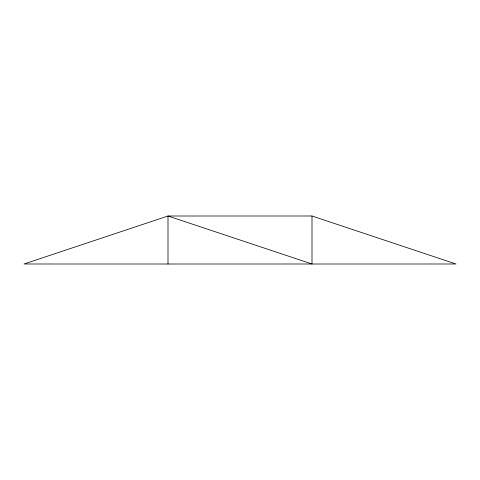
<?xml version="1.0" encoding="UTF-8"?>
<svg xmlns="http://www.w3.org/2000/svg" width="480" height="480" viewBox="0 0 480 480"><rect width="100%" height="100%" fill="white"/><g stroke="black" fill="none" stroke-linecap="round" stroke-linejoin="round"><path stroke-width="0.72" d="M312 216L168 216L24 264L456 264L312 216L312 264L168 216L168 264"/></g></svg>
